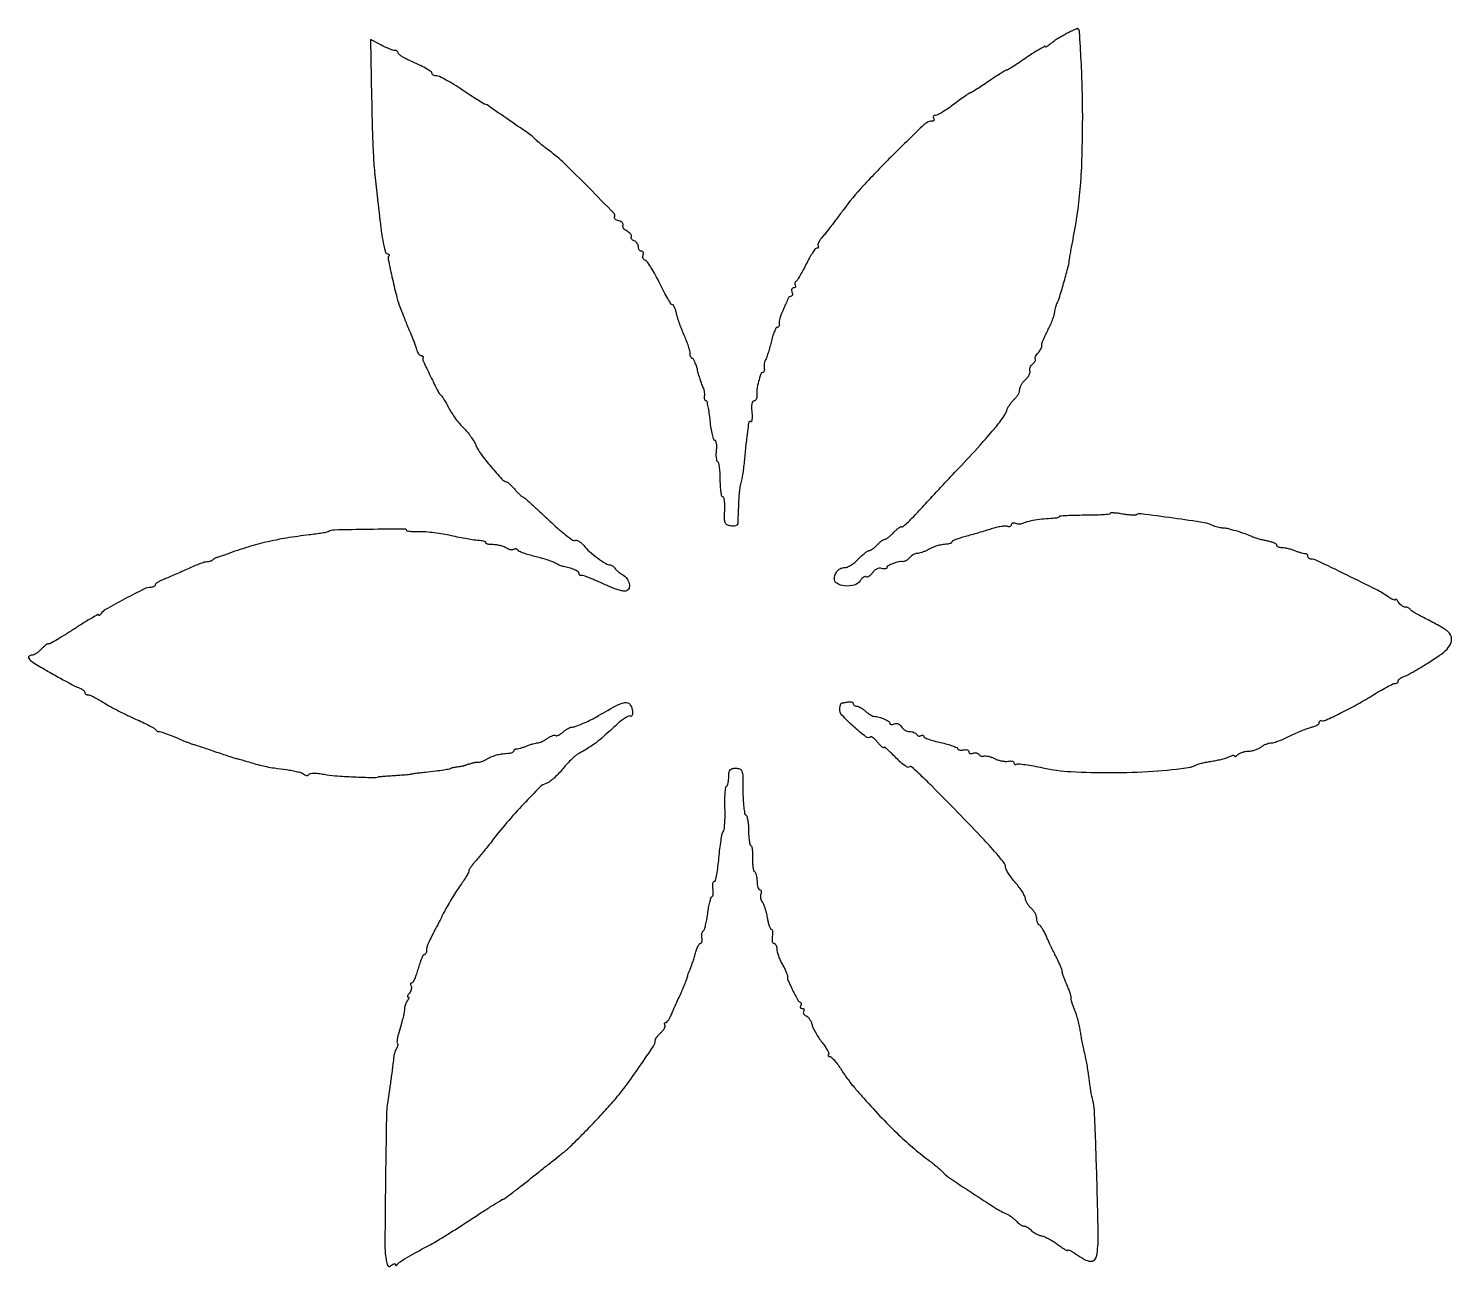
# Model space of a CAD drawing. Extents: x 0 to 504, y 1 to 439.
import ezdxf

# ---------------------------------------------------------------- set-up
doc = ezdxf.new("R2010")
doc.units = 0

msp = doc.modelspace()

# ---------------------------------------------------------------- linework, layer by layer
msp.add_lwpolyline([(367.440578, 436.866956, 0.01073), (365.803567, 435.955217, 0.009583), (364.143482, 434.940174, 0.00966), (362.686957, 433.97069, 0.029245), (361.75, 433.23588, -0.019648), (361.077741, 432.687512, -0.042793), (360.514063, 432.334568, -0.083652), (360.140608, 432.216186, -0.455856), (360, 432.338361, 0.571298), (359.796487, 432.458342, 0.006138), (358.072058, 431.476327, 0.011281), (355.954571, 430.170771, 0.006317), (353.436792, 428.493348, -0.00375), (350.880525, 426.771271, -0.00573), (348.635416, 425.319921, -0.002277), (346.697053, 424.110437, -0.139215), (346.308101, 424, 0.137284), (345.923198, 423.892288, 0.002773), (344.187355, 422.825, 0.006341), (342.169284, 421.532914, 0.004193), (339.882619, 420, -0.003643), (337.601222, 418.46698, -0.00558), (335.599756, 417.175, -0.002167), (333.870267, 416.096176, -0.139237), (333.531596, 416, 0.150062), (333.1997, 415.898096, 0.002644), (331.636664, 414.826264, 0.006393), (329.825642, 413.535645, 0.004188), (327.770286, 412.004303, -0.011014), (325.656266, 410.473682, -0.014599), (323.663623, 409.181077, -0.011911), (321.964121, 408.202501, -0.124469), (321.190983, 408.004303, 0.082416), (320.737269, 407.927471, 0.16034), (320.448037, 407.707514, 0.181869), (320.367192, 407.381165, 0.109587), (320.5, 407, -0.071578), (320.666605, 406.61737, -0.147139), (320.658697, 406.29375, -0.189158), (320.482248, 406.080181, -0.127278), (320.172367, 406, 0.193466), (317.174978, 404.795119, 0.004499), (306.060681, 393.944022, 0.010671), (295.483891, 382.971635, 0.027518), (288.475207, 374.49148, -0.0026), (286.08907, 371.29239, -0.003062), (283.795475, 368.288948, -0.002686), (281.829535, 365.775017, -0.019074), (280.824056, 364.598556, 0.034881), (280.190767, 363.808344, 0.04632), (279.738714, 363.006398, 0.054369), (279.512709, 362.305898, 0.191551), (279.593597, 361.848556, -0.093171), (279.718356, 361.524759, -0.171568), (279.674499, 361.249263, -0.174063), (279.468169, 361.065197, -0.096235), (279.132566, 361, 0.233908), (278.620331, 360.746499, 0.015727), (277.643344, 359.378687, 0.019986), (276.552923, 357.595449, 0.013461), (275.446724, 355.480635, -0.008402), (274.347558, 353.326487, -0.011381), (273.278298, 351.421099, -0.008488), (272.329351, 349.877212, -0.112756), (271.856863, 349.411537, 0.103786), (271.561475, 349.130555, 0.098941), (271.397666, 348.749835, 0.096758), (271.390849, 348.328107, 0.094485), (271.542705, 347.930902, -0.103085), (271.67146, 347.576118, -0.178898), (271.606517, 347.273452, -0.165964), (271.353725, 347.07051, -0.087099), (270.952028, 347, 0.148627), (270.555236, 346.879387, 0.152575), (270.29762, 346.559375, 0.116977), (270.228143, 346.073683, 0.069008), (270.361626, 345.5, -0.049067), (270.519656, 344.925315, -0.089662), (270.515511, 344.440625, -0.139406), (270.356328, 344.122874, -0.21036), (270.077195, 344, 0.285994), (269.148057, 343.421204, 0.012356), (267.468855, 339.777643, 0.01704), (266.028775, 336.098317, 0.12804), (265.872594, 334.25, -0.073492), (265.883905, 333.772314, -0.101582), (265.747166, 333.367188, -0.121755), (265.486151, 333.098171, -0.140457), (265.143578, 333, 0.279828), (264.711731, 332.737782, 0.021671), (264.115292, 331.457812, 0.02464), (263.508789, 329.761918, 0.015982), (262.968783, 327.75, -0.008392), (262.44333, 325.666503, -0.010426), (261.882046, 323.748438, -0.00888), (261.351477, 322.164882, -0.07424), (260.997467, 321.5, 0.079555), (260.733545, 320.991432, 0.038783), (260.557564, 320.279687, 0.037204), (260.486223, 319.49345, 0.044152), (260.539941, 318.75, -0.042206), (260.590991, 318.079734, -0.068046), (260.508835, 317.514063, -0.097012), (260.314592, 317.134987, -0.229888), (260.036516, 317, 0.321325), (259.324934, 316.49005, 0.019384), (258.533867, 313.82374, 0.027338), (257.966718, 310.952118, 0.062587), (257.932982, 308.75, -0.064947), (257.919584, 308.08088, -0.089903), (257.726032, 307.514063, -0.111921), (257.387584, 307.136857, -0.15538), (256.957823, 307, 0.258189), (256.485215, 306.738526, 0.090231), (256.186806, 305.991703, 0.053213), (256.072325, 304.775303, 0.020651), (256.163369, 303.084117, -0.017272), (256.252462, 301.614201, -0.035084), (256.201391, 300.458027, -0.055287), (256.036883, 299.73841, -0.479719), (255.768404, 299.643134, 0.158529), (255.470632, 299.715731, 0.177683), (255.20311, 299.594008, 0.122552), (255.008673, 299.275596, 0.061476), (254.923034, 298.809017, -0.011184), (254.866354, 298.111617, -0.002979), (254.744591, 297.003274, -0.003019), (254.591007, 295.744568, -0.003108), (254.423646, 294.5, 0.006085), (254.224271, 292.947456, 0.00191), (253.962996, 290.61875, 0.001908), (253.691201, 288.017152, 0.002111), (253.448666, 285.5, -0.007432), (253.190849, 283.092837, -0.008744), (252.873027, 280.821875, -0.007833), (252.541782, 278.917316, -0.05265), (252.264976, 278, 0.062555), (252.007487, 277.081512, 0.009378), (251.759376, 275.178125, 0.010412), (251.554339, 272.907163, 0.008817), (251.430055, 270.5, -0.001156), (251.343747, 268.120995, -0.00149), (251.252897, 265.936047, -0.001131), (251.167146, 264.105032, -0.013098), (251.113134, 263.388672, -0.211433), (250.890871, 262.998838, -0.093247), (250.345239, 262.735315, -0.068408), (249.562893, 262.635124, -0.044943), (248.657893, 262.725066, -0.072265), (247.379428, 263.167495, -0.182682), (246.732238, 263.887812, -0.094268), (246.490845, 265.194942, -0.011823), (246.574749, 268.086394, 0.017519), (246.607941, 269.970086, 0.028929), (246.488315, 271.556628, 0.029013), (246.260796, 272.732605, 0.342993), (245.916856, 273, -0.346954), (245.556393, 273.284358, -0.020463), (245.269326, 274.745164, -0.023783), (245.066075, 276.66341, -0.014503), (245, 278.940983, 0.013577), (244.93713, 281.255905, 0.019619), (244.745952, 283.293813, 0.015746), (244.475414, 284.925972, 0.208304), (244.135155, 285.41647, -0.193452), (243.823554, 285.839346, -0.034016), (243.63845, 286.829289, -0.032522), (243.573225, 288.086735, -0.024145), (243.658708, 289.475487, 0.025567), (243.738008, 290.826415, 0.042305), (243.650132, 291.964674, 0.053726), (243.429509, 292.76509, 0.307828), (243.084105, 293, -0.33025), (242.673811, 293.304174, -0.015762), (242.201368, 295.05625, -0.020629), (241.765221, 297.316629, -0.012785), (241.431341, 300, 0.01038), (241.110534, 302.68358, 0.016885), (240.714395, 304.94375, 0.010886), (240.295915, 306.738736, 0.342519), (239.959273, 307, -0.228931), (239.680856, 307.134527, -0.095399), (239.483092, 307.514063, -0.067388), (239.394371, 308.079756, -0.042121), (239.436786, 308.75, 0.048447), (239.476244, 309.529562, 0.031518), (239.377846, 310.426562, 0.03162), (239.16868, 311.298287, 0.051117), (238.87129, 312, -0.037552), (238.485481, 312.845843, -0.008948), (237.976587, 314.307813, -0.00915), (237.451429, 316.012895, -0.008928), (236.984444, 317.75, 0.01726), (236.517412, 319.378562, 0.026301), (235.990574, 320.751563, 0.024209), (235.47245, 321.7782, 0.270042), (235.09172, 322, -0.202582), (234.778174, 322.132474, -0.088243), (234.519764, 322.514063, -0.066687), (234.353279, 323.080112, -0.045578), (234.311841, 323.75, 0.069763), (234.206299, 324.705707, 0.014812), (233.744139, 326.319527, 0.015228), (233.090452, 328.173443, 0.01395), (232.307182, 330.03988, -0.011629), (231.468311, 332.013094, -0.00912), (230.648041, 334.189143, -0.00924), (229.959128, 336.242097, -0.022274), (229.54615, 337.78988, 0.022142), (229.218353, 339.01972, 0.033009), (228.815123, 340.057027, 0.034771), (228.397693, 340.809891, 0.254017), (228.047634, 341, -0.25788), (227.613578, 341.239817, -0.006564), (226.405402, 343.218636, -0.012392), (225.040216, 345.657924, -0.007939), (223.57127, 348.552805, 0.011147), (222.059925, 351.484474, 0.015352), (220.564536, 354.042647, 0.011953), (219.222697, 356.074773, 0.150341), (218.507323, 356.635563, -0.101714), (218.021888, 356.946122, -0.098535), (217.69172, 357.426158, -0.097292), (217.567855, 358.001423, -0.096425), (217.670131, 358.582759, 0.069392), (217.795809, 359.12477, 0.117411), (217.729045, 359.583685, 0.152599), (217.48395, 359.886102, 0.147775), (217.106989, 360, -0.137185), (216.684851, 360.118044, -0.100221), (216.325178, 360.449844, -0.086212), (216.083046, 360.946131, -0.070595), (216, 361.531385, 0.088171), (215.88834, 362.159668, 0.066495), (215.561062, 362.781362, 0.065707), (215.076963, 363.302482, 0.081323), (214.505744, 363.63617, -0.060188), (213.972812, 363.918132, -0.091042), (213.60384, 364.289364, -0.120288), (213.453304, 364.687685, -0.170495), (213.533752, 365.054612, 0.22471), (213.57915, 365.460096, 0.084462), (213.298646, 365.974649, 0.062313), (212.749142, 366.516842, 0.040732), (212, 367, -0.049423), (211.259406, 367.496044, -0.07231), (210.732597, 368.075903, -0.095938), (210.490762, 368.644972, -0.193389), (210.572607, 369.117481, 0.198685), (210.642659, 369.547968, 0.130859), (210.402821, 369.996332, 0.089139), (209.865945, 370.397362, 0.05204), (209.111863, 370.680998, -0.040542), (208.347217, 370.948747, -0.071773), (207.782582, 371.303657, -0.111651), (207.497522, 371.683377, -0.248735), (207.520659, 372.033427, 0.343189), (207.384519, 373.293626, 0.001878), (198.342501, 382.570892, 0.007282), (189.842873, 390.977871, 0.032794), (184.5, 395.476193, -0.006394), (182.895274, 396.68857, -0.007147), (181.38125, 397.898191, -0.006643), (180.121253, 398.963088, -0.03725), (179.5, 399.589368, 0.063461), (178.019777, 400.933208, 0.001532), (170.399305, 406.229043, 0.000725), (162.416587, 411.723348, 0.151484), (161.524398, 412, -0.142214), (161.268108, 412.074401, -0.000772), (159.076413, 413.46875, -0.003275), (156.583335, 415.083332, -0.002063), (153.691933, 417, 0.009204), (150.711364, 418.915075, 0.01238), (147.93988, 420.53125, 0.009517), (145.588462, 421.767826, 0.116804), (144.608156, 422, -0.045477), (143.992601, 422.056103, -0.065383), (143.472396, 422.224094, -0.085385), (143.121031, 422.471397, -0.199366), (143, 422.762872, 0.23705), (142.657062, 423.445569, 0.028951), (141.215735, 424.393787, 0.020385), (138.815087, 425.653503, 0.004953), (134.75, 427.530508, -0.018469), (133.313491, 428.24151, -0.026442), (132.101562, 428.98356, -0.024885), (131.204155, 429.668664, -0.220733), (131, 430.10858, 0.140571), (130.902504, 430.448513, 0.09989), (130.628462, 430.738145, 0.08505), (130.218619, 430.933218, 0.068745), (129.735191, 431, -0.080304), (129.031055, 431.113824, -0.014409), (127.777592, 431.570445, -0.015224), (126.327059, 432.198495, -0.013238), (124.84714, 432.941941), (121.223899, 434.883882), (121.580967, 414.191941, 0.002184), (121.849511, 401.773957, 0.007811), (122.179839, 393.84013, 0.009922), (122.7132, 386.933925, 0.005444), (123.625977, 378.5, -0.000336), (123.837765, 376.713874, -0.000218), (124.080532, 374.646875, -0.000219), (124.315944, 372.627277, -0.000415), (124.503535, 371, 0.007021), (125.185908, 365.697464, 0.01957), (125.86192, 362.006815, 0.019811), (126.532348, 359.485709, 0.328969), (127.190686, 359, -0.099005), (127.505397, 358.937067, -0.176138), (127.697547, 358.760404, -0.169302), (127.735727, 358.495695, -0.090596), (127.613938, 358.184355, 0.193524), (127.421548, 357.071935, 0.002539), (128.960098, 350.065018, 0.007047), (130.526205, 343.533026, 0.03616), (131.703681, 340, -0.001802), (131.955086, 339.389058, -0.001965), (132.194829, 338.79375, -0.00184), (132.396173, 338.282597, -0.009732), (132.5, 338, 0.009118), (132.975723, 336.700246, 0.002731), (133.74729, 334.737586, 0.00276), (134.62932, 332.564349, 0.003173), (135.495831, 330.5, -0.006672), (136.036232, 329.186897, -0.004928), (136.60038, 327.720313, -0.004981), (137.10607, 326.323707, -0.011127), (137.456156, 325.25, 0.035646), (137.78447, 324.38873, 0.046533), (138.209386, 323.660937, 0.054375), (138.661848, 323.155444, 0.185085), (139.067388, 323, -0.083553), (139.404777, 322.943224, -0.12502), (139.653198, 322.779688, -0.142803), (139.773013, 322.535512, -0.123578), (139.752011, 322.25, 0.191134), (139.814998, 321.172275, 0.003141), (142.444065, 315.621991, 0.004575), (145.08333, 310.265428, 0.112647), (146.130506, 309, -0.085998), (146.484219, 308.615777, -0.007005), (147.211746, 307.451456, -0.009251), (148.039497, 306.025597, -0.006984), (148.897514, 304.430489, 0.024267), (149.930932, 302.658892, 0.015381), (151.295414, 300.695566, 0.015445), (152.757837, 298.84586, 0.0274), (154.088796, 297.430489, -0.028688), (155.371275, 296.059625, -0.019192), (156.682453, 294.357438, -0.019354), (157.829514, 292.603889, -0.035646), (158.600158, 291.084191, 0.061445), (160.297673, 288.124829, 0.014447), (163.858922, 283.651967, 0.010103), (167.66316, 279.327711, 0.149803), (169.383111, 278.316064, -0.114311), (169.801712, 278.107664, -0.014115), (170.575092, 277.432378, -0.016078), (171.458007, 276.56214, -0.012656), (172.35872, 275.566064, 0.011611), (173.243907, 274.583038, 0.016446), (174.079472, 273.753781, 0.012528), (174.800928, 273.116322, 0.17645), (175.120282, 273, -0.182969), (175.494274, 272.858402, -0.001418), (177.950798, 270.674551, -0.004956), (180.753627, 268.118138, -0.003133), (183.974462, 265.083579, 0.009815), (187.244478, 262.084153, 0.0151), (190.199925, 259.632787, 0.009464), (192.713408, 257.748422, 0.252891), (193.51562, 257.644368, -0.168045), (194.126863, 257.664809, -0.057275), (194.951249, 257.302603, -0.049208), (195.83876, 256.659931, -0.039585), (196.656552, 255.810788, 0.041158), (198.697835, 253.704529, 0.021075), (201.568555, 251.398949, 0.016528), (204.437475, 249.430083, 0.143065), (205.909817, 249, -0.102092), (206.347351, 248.909722, -0.050672), (206.844481, 248.632812, -0.047321), (207.320963, 248.228172, -0.050804), (207.70031, 247.75, 0.05325), (208.146723, 247.192894, 0.022533), (208.852591, 246.543438, 0.021988), (209.675647, 245.911526, 0.026792), (210.5, 245.397872, -0.109948), (211.927869, 244.138759, -0.10179), (212.736228, 242.358456, -0.1293), (212.680595, 240.714617, -0.2324), (211.783455, 239.747146, -0.124369), (211.027185, 239.656768, -0.024916), (209.680293, 239.899565, -0.024923), (208.101513, 240.350146, -0.021003), (206.480583, 240.978553, -0.000094), (204.7374, 241.740408, -0.000067), (202.788046, 242.593117, -0.000068), (200.931168, 243.405971, -0.000146), (199.5, 244.033197, 0.012974), (198.29635, 244.524301, 0.016503), (197.160937, 244.911237, 0.01454), (196.203227, 245.172547, 0.117005), (195.75, 245.174512, -0.119183), (195.464289, 245.176979, -0.128531), (195.220313, 245.310752, -0.116798), (195.057031, 245.559404, -0.087348), (195, 245.883369, 0.258585), (194.648271, 246.517996, 0.033889), (193.237727, 247.271946, 0.035251), (191.421917, 247.940221, 0.033546), (189.5, 248.360135, -0.049027), (188.984591, 248.489555, -0.013577), (188.20625, 248.792467, -0.013573), (187.339073, 249.185396, -0.013831), (186.5, 249.622486, 0.038645), (185.391981, 250.131524, 0.010149), (183.544407, 250.770782, 0.010245), (181.404734, 251.414698, 0.010338), (179.246917, 251.968334, -0.013102), (177.193653, 252.507254, -0.017702), (175.37066, 253.107902, -0.01481), (173.912513, 253.695892, -0.152236), (173.427818, 254.116792, 0.100719), (173.140696, 254.42233, 0.098325), (172.754618, 254.594595, 0.09754), (172.329369, 254.607016, 0.097383), (171.930902, 254.457295, -0.102982), (171.482645, 254.294514, -0.059338), (170.906265, 254.280357, -0.055605), (170.297284, 254.407025, -0.06063), (169.75, 254.662863, 0.044776), (168.498928, 255.29664, 0.034747), (167.04457, 255.762422, 0.032665), (165.442711, 256.045927, 0.028889), (163.75, 256.134201, -0.037458), (163.079816, 256.180667, -0.056433), (162.514063, 256.329263, -0.074281), (162.127663, 256.549418, -0.230091), (162, 256.812149, 0.287417), (161.828839, 257.085309, 0.042417), (161.192187, 257.329698, 0.037078), (160.30382, 257.516832, 0.023555), (159.25, 257.608098, -0.026879), (157.765844, 257.746575, -0.006564), (155.339868, 258.137851, -0.006708), (152.567177, 258.660904, -0.006644), (149.800616, 259.259714, 0.014473), (146.902318, 259.839695, 0.011368), (143.732158, 260.305286, 0.011531), (140.762919, 260.603285, 0.027573), (138.549683, 260.651616, -0.012853), (136.804681, 260.638363, -0.021305), (135.335426, 260.727676, -0.016842), (134.200338, 260.88416, -0.365486), (133.999067, 261.123451, 0.417591), (133.4661, 261.651893, 0.000872), (120.665258, 261.501255, 0.001687), (108.259955, 261.291751, 0.130784), (106.379283, 260.750234, -0.085945), (105.764186, 260.512384, -0.006451), (103.995789, 260.182164, -0.008767), (101.862222, 259.850593, -0.006549), (99.5, 259.557266, 0.013521), (91.435911, 258.441545, 0.017183), (84.069847, 256.956908, 0.017451), (76.917706, 254.99176, 0.014739), (69.5, 252.430102, -0.006575), (68.685409, 252.133817, -0.007316), (67.891667, 251.86984, -0.006825), (67.209274, 251.664134, -0.037593), (66.833333, 251.586367, 0.071008), (66.52475, 251.500761, 0.03024), (66.142188, 251.305058, 0.029163), (65.752791, 251.043418, 0.033879), (65.416667, 250.75, -0.077311), (65.02296, 250.462289, -0.038217), (64.451224, 250.220312, -0.036758), (63.806237, 250.055282, -0.044281), (63.183246, 250, 0.077202), (62.323276, 249.866421, 0.011129), (60.637481, 249.288138, 0.012402), (58.66126, 248.504498, 0.010319), (56.599913, 247.576641, -0.004741), (54.409235, 246.56103, -0.003854), (52.043412, 245.513243, -0.003895), (49.848621, 244.581615, -0.010121), (48.25, 243.955321, 0.02227), (47.005161, 243.432408, 0.031602), (45.954687, 242.851148, 0.032515), (45.192131, 242.290956, 0.221573), (45, 241.87868, -0.174566), (44.879259, 241.543386, -0.093191), (44.536174, 241.258112, -0.073447), (44.025092, 241.065051, -0.053689), (43.421019, 241, 0.116517), (41.130022, 240.458773, 0.00585), (34.239996, 236.909534, 0.00565), (27.414303, 233.19237, 0.122907), (25.765313, 231.642067, -0.027551), (25.480765, 231.249113, -0.096318), (25.241942, 231.049206, -0.314886), (25.091453, 231.065101, -0.211682), (25.015313, 231.22757, 0.560634), (24.775638, 231.367296, 0.004892), (22.536019, 230.13238, 0.010209), (19.821194, 228.526678, 0.005783), (16.596665, 226.47757, -0.004778), (13.308308, 224.378612, -0.007094), (10.385193, 222.609036, -0.003534), (7.884831, 221.167097, -0.12973), (7.251653, 221, 0.129218), (6.773378, 220.874298, 0.02863), (6.054913, 220.4125, 0.027933), (5.262043, 219.765596, 0.023759), (4.5, 219, -0.033439), (3.70814, 218.234645, -0.034148), (2.826608, 217.5875, -0.036283), (1.98636, 217.136671, -0.105367), (1.345012, 217, 0.14952), (0.330027, 216.689537, 0.386921), (0.163884, 216.006933, 0.110613), (1.129627, 214.905694, 0.024149), (3.25, 213.509702, 0.003479), (8.402469, 210.511563, 0.005474), (12.872535, 208.016551, 0.005024), (16.489023, 206.09642, 0.038923), (18.25, 205.351396, -0.042506), (18.919619, 205.062432, -0.051457), (19.485938, 204.678991, -0.059796), (19.875153, 204.263992, -0.159815), (20, 203.883369, 0.130669), (20.089568, 203.546494, 0.100649), (20.34147, 203.25949, 0.088428), (20.718292, 203.066452, 0.074393), (21.162453, 203, -0.105222), (21.85131, 202.853411, -0.011363), (23.331027, 202.153041, -0.013551), (25.070675, 201.220889, -0.010528), (26.912453, 200.116736, 0.014514), (29.130656, 198.810835, 0.006862), (32.061783, 197.249916, 0.006795), (35.176153, 195.699063, 0.009537), (38, 194.406186, -0.007306), (40.534463, 193.259451, -0.010114), (42.770342, 192.152424, -0.007012), (44.596958, 191.168757, -0.113615), (45.111803, 190.704039, 0.035932), (45.374515, 190.380558, 0.048388), (45.657922, 190.131909, 0.057745), (45.919994, 189.98597, 0.196004), (46.111803, 189.984889, -0.178864), (46.614941, 189.998717, -0.005499), (48.605824, 189.300051, -0.00869), (51.215412, 188.300231, -0.003488), (54.75, 186.846344, 0.004517), (55.876174, 186.38582, 0.004827), (56.985938, 185.956032, 0.004592), (57.946669, 185.604625, 0.022445), (58.5, 185.435525, -0.016117), (59.163912, 185.24178, -0.000995), (61.115625, 184.598988, -0.001476), (63.437388, 183.82158, -0.001093), (66, 182.94886, 0.001409), (68.56262, 182.077944, 0.001906), (70.884375, 181.306018, 0.001281), (72.836887, 180.670645, 0.020937), (73.5, 180.486997, -0.004727), (74.662885, 180.205177, -0.006638), (75.694819, 179.930119, -0.004381), (76.994098, 179.552946, -0.000949), (79.231502, 178.877496, 0.010022), (81.989291, 178.099252, 0.016043), (84.375004, 177.558438, 0.012492), (87.176143, 177.089547, 0.003739), (91.466802, 176.51377, -0.015187), (93.455898, 176.200339, -0.017611), (95.325394, 175.778594, -0.016845), (96.87033, 175.316246, -0.092324), (97.627775, 174.893956, 0.059302), (98.152414, 174.554518, 0.104679), (98.650547, 174.42881, 0.133527), (99.074269, 174.526632, 0.131971), (99.392348, 174.825816, -0.220951), (99.899347, 175.159659, -0.035723), (101.108364, 175.251693, -0.031102), (102.73729, 175.157726, -0.016613), (104.731376, 174.850167, 0.028405), (108.687338, 174.335161, 0.006998), (115.230638, 173.950849, 0.004392), (121.887623, 173.711843, 0.078911), (124, 173.98885, -0.05067), (124.366985, 174.058148, -0.001429), (125.96875, 174.190628, -0.002902), (127.856323, 174.330297, -0.001989), (130, 174.467845, 0.002511), (132.108933, 174.605375, 0.004177), (133.884375, 174.745031, 0.000703), (135.441579, 174.882824, 0.388189), (135.5, 174.946733, -0.37376), (135.557856, 175.013318, -0.000836), (136.96875, 175.209829, -0.004547), (138.582819, 175.416951, -0.00274), (140.5, 175.634619, 0.003176), (144.304832, 176.06996, 0.007671), (147.110532, 176.452806, 0.00528), (149.220346, 176.796569, 0.131414), (149.75, 177.041667, -0.115945), (149.936288, 177.134864, -0.008017), (150.514062, 177.26224, -0.011068), (151.215695, 177.389059, -0.008082), (152, 177.5, 0.008416), (152.802383, 177.614044, 0.009845), (153.559375, 177.75, 0.008916), (154.193072, 177.888535, 0.057711), (154.5, 178, -0.026436), (154.759641, 178.113091, -0.009044), (155.146875, 178.25, -0.008962), (155.580476, 178.385949, -0.010232), (156, 178.5, 0.004363), (156.437645, 178.613478, 0.003097), (156.926563, 178.748067, 0.003126), (157.391783, 178.882384, 0.006628), (157.75, 178.993421, -0.037659), (158.094546, 179.077209, -0.022758), (158.5119, 179.126584, -0.022732), (158.9333, 179.137878, -0.036691), (159.29051, 179.104918, 0.107834), (159.730081, 179.126684, 0.02057), (160.497846, 179.368773, 0.021076), (161.386633, 179.732794, 0.018011), (162.29051, 180.188404, -0.022661), (164.141613, 181.099992, -0.034882), (165.822565, 181.699422, -0.034054), (167.599922, 182.068463, -0.020338), (169.75, 182.275446, 0.033611), (170.611739, 182.381538, 0.050088), (171.339063, 182.598412, 0.063384), (171.841902, 182.883972, 0.23618), (172, 183.2, -0.097322), (172.057537, 183.492802, -0.119932), (172.220313, 183.717565, -0.123425), (172.464065, 183.838233, -0.10694), (172.75, 183.838518, 0.1071), (173.196972, 183.839107, 0.014693), (174.106623, 184.065657, 0.01632), (175.18228, 184.405607, 0.013143), (176.3151, 184.838518, -0.013611), (177.481794, 185.283124, -0.014026), (178.659405, 185.658815, -0.013873), (179.696089, 185.926868, -0.05638), (180.342593, 186, 0.083987), (180.959838, 186.104418, 0.023538), (181.870704, 186.470587, 0.023037), (182.877525, 186.988829, 0.0224), (183.842161, 187.601999, -0.028382), (184.76225, 188.171522, -0.041325), (185.634956, 188.555933, -0.048175), (186.350349, 188.727995, -0.235503), (186.733516, 188.599817, 0.247826), (187.098252, 188.487177, 0.059043), (187.724594, 188.683867, 0.047191), (188.479013, 189.112358, 0.031188), (189.258973, 189.734367, -0.025654), (190.079714, 190.40388, -0.026455), (190.956587, 190.978469, -0.027374), (191.765765, 191.39199, -0.09287), (192.340124, 191.527985, 0.075527), (193.63017, 191.786879, 0.010509), (196.180058, 192.775417, 0.01294), (198.851917, 193.958148, 0.022325), (201, 195.096349, -0.008113), (207.979065, 199.052305, -0.075999), (211.216195, 200.225679, -0.264669), (212.919979, 199.658349, -0.155744), (213.826691, 197.643585, -0.026262), (213.895111, 196.530017, -0.072775), (213.788634, 195.754473, -0.175319), (213.530223, 195.399194, -0.295261), (213.174969, 195.391863, 0.24709), (212.582401, 195.432875, 0.030781), (211.397595, 194.820683, 0.030516), (209.986254, 193.856218, 0.020668), (208.498278, 192.598278, -0.003409), (203.664838, 188.21733, -0.019687), (201.005638, 186.021957, -0.025278), (198.465901, 184.283573, -0.007944), (194.5, 181.93961, 0.052198), (193.503921, 181.225171, 0.013459), (192.059375, 179.870162, 0.013549), (190.48675, 178.226638, 0.013413), (189, 176.494937, -0.020979), (187.503266, 174.804049, -0.02239), (185.900889, 173.282568, -0.022675), (184.414055, 172.106082, -0.089379), (183.36473, 171.604665, 0.130659), (181.133787, 170.3055, 0.007085), (175.417816, 164.40421, 0.011722), (169.367637, 157.668524, 0.01376), (163.965399, 151, -0.004265), (162.480872, 149.094643, -0.003532), (160.868533, 147.090502, -0.003566), (159.364239, 145.274076, -0.009578), (158.260288, 144.010218, 0.016145), (157.394818, 142.992721, 0.020304), (156.66396, 141.994414, 0.018876), (156.127005, 141.125641, 0.129681), (156, 140.644195, -0.127074), (155.859359, 140.09975, -0.008142), (155.033799, 138.664119, -0.011496), (153.970781, 136.972893, -0.008284), (152.710805, 135.133977, 0.010984), (151.287589, 133.032568, 0.00708), (149.727323, 130.539356, 0.007117), (148.269937, 128.056466, 0.013295), (147.173138, 126, -0.000919), (146.253134, 124.167177, -0.000988), (145.348125, 122.38125, -0.000933), (144.565076, 120.850608, -0.0047), (144.117758, 120, 0.004825), (142.499821, 116.921491, 0.019909), (141.614415, 115.013227, 0.033202), (141.149314, 113.647489, 0.065557), (141, 112.513569, -0.052158), (140.939425, 111.934464, -0.07204), (140.759351, 111.444611, -0.092003), (140.493431, 111.115498, -0.178798), (140.180771, 111, 0.278817), (139.794739, 110.766591, 0.01797), (139.202237, 109.53125, 0.022068), (138.581096, 107.916178, 0.014291), (138, 106, -0.015323), (137.414616, 104.083918, -0.023506), (136.780427, 102.46875, -0.02005), (136.171529, 101.243616, -0.273922), (135.760212, 101, 0.149546), (135.480059, 100.914292, 0.191611), (135.329451, 100.693382, 0.132071), (135.343924, 100.356032, 0.062099), (135.527073, 99.956195, -0.126816), (135.684618, 99.449211, -0.067771), (135.627673, 98.791251, -0.06058), (135.377768, 98.090759, -0.05732), (134.963645, 97.456195, 0.028831), (134.551299, 96.896642, 0.067398), (134.328929, 96.427757, 0.151187), (134.326496, 96.129025, 0.331068), (134.5, 96, -0.267128), (134.692951, 95.888993, -0.181277), (134.7364, 95.632812, -0.084237), (134.585453, 95.230238, -0.035298), (134.258752, 94.75, 0.04606), (133.876922, 94.161942, 0.030408), (133.54584, 93.426563, 0.030579), (133.309445, 92.665334, 0.050704), (133.216606, 92, -0.032794), (133.0757, 90.635303, -0.01646), (132.728915, 88.936497, -0.01134), (132.128583, 86.651895, -0.003749), (131.146227, 83.325273, 0.017838), (130.814252, 82.072139, 0.025124), (130.615241, 80.933679, 0.023241), (130.544719, 80.011771, 0.206688), (130.691529, 79.641804, -0.172767), (130.828613, 79.353054, -0.06568), (130.815007, 78.900939, -0.05493), (130.667135, 78.368721, -0.043231), (130.397476, 77.834112, 0.035091), (130.078577, 77.226648, 0.021389), (129.785034, 76.470939, 0.02139), (129.557176, 75.693061, 0.035148), (129.439897, 75.017581, -0.007095), (129.133884, 72.38752, -0.001573), (128.532045, 67.894825, -0.00171), (127.885562, 63.298391, -0.004464), (127.38004, 60, 0.035796), (126.827549, 53.839754, 0.001432), (126.489327, 31.327225, 0.001238), (126.268841, 8.554582, 0.043028), (126.689692, 3.224819, 0.016173), (127.02905, 1.525812, 0.127336), (127.39924, 0.819572, 0.300791), (127.898325, 0.691961, 0.089913), (128.617195, 1.097263, -0.03649), (129.149555, 1.477141, -0.088352), (129.598299, 1.651494, -0.189532), (129.886611, 1.598946, -0.254901), (130.015313, 1.372445, 0.125165), (130.082671, 1.125788, 0.315777), (130.242164, 1.050031, 0.152873), (130.481374, 1.172051, 0.040419), (130.766069, 1.5, -0.08613), (131.667143, 2.36477, -0.013928), (133.727241, 3.671184, -0.009854), (136.982249, 5.524488, -0.002318), (142.5, 8.490668, 0.014113), (144.689317, 9.735014, 0.00303), (148.409375, 12.021547, 0.003163), (152.686716, 14.724167, 0.003012), (157, 17.524614, -0.002192), (161.0672, 20.174773, -0.003442), (164.588339, 22.413009, -0.000944), (167.668646, 24.333303, -0.125123), (168.087963, 24.466059, 0.146782), (168.495076, 24.614272, 0.001187), (171.267998, 26.691799, 0.004146), (174.437781, 29.119878, 0.00264), (178.087963, 31.995386, -0.000108), (181.83206, 34.975714, -0.000137), (185.296906, 37.730982, -0.000108), (188.204783, 40.041019, -0.001105), (189.412143, 40.995386, 0.027233), (192.315995, 43.548117, 0.004898), (197.409351, 48.641367, 0.005662), (202.724539, 54.185841, 0.009787), (207, 58.930875, 0.018291), (211.321558, 64.305274, 0.00894), (216.451144, 71.448448, 0.003905), (221.38097, 78.699599, 0.143149), (221.977502, 80.595012, -0.115489), (222.115637, 81.134863, -0.031431), (222.573964, 81.893776, -0.030038), (223.218311, 82.713464, -0.02725), (223.976419, 83.478659, 0.035466), (224.693852, 84.226977, 0.049082), (225.21498, 84.996374, 0.059465), (225.485163, 85.675847, 0.206161), (225.417402, 86.133647, -0.071104), (225.272683, 86.465159, -0.146453), (225.278629, 86.745509, -0.189379), (225.430147, 86.930457, -0.128222), (225.696872, 87, 0.206414), (226.082796, 87.166411, 0.033937), (226.610796, 87.807813, 0.032511), (227.163068, 88.696819, 0.02355), (227.663769, 89.75, -0.003822), (228.26026, 91.143925, -0.001299), (229.147933, 93.160938, -0.001291), (230.140099, 95.384072, -0.001486), (231.098552, 97.5, 0.005663), (231.979091, 99.48794, 0.007416), (232.735964, 101.325, 0.005636), (233.327585, 102.874609, 0.067072), (233.467102, 103.5, -0.041427), (233.544445, 103.955051, -0.022271), (233.710452, 104.5, -0.02203), (233.930495, 105.044133, -0.032079), (234.1751, 105.5, 0.050781), (234.480753, 106.12454, 0.007459), (234.949394, 107.454688, 0.008357), (235.455183, 109.049503, 0.00709), (235.937214, 110.75, -0.018603), (236.439586, 112.378411, -0.027964), (237.007811, 113.751563, -0.026792), (237.566143, 114.76913, -0.259444), (237.981126, 115, 0.231356), (238.295974, 115.153923, 0.101101), (238.507651, 115.581323, 0.069769), (238.584143, 116.220952, 0.042517), (238.50405, 116.978972, -0.044153), (238.422483, 117.775827, -0.051329), (238.490022, 118.534303, -0.058813), (238.685598, 119.147236, -0.1488), (238.99148, 119.494735, 0.177835), (239.366033, 119.972162, 0.015244), (239.806656, 121.48872, 0.018645), (240.220521, 123.384047, 0.013351), (240.546888, 125.528978, -0.01252), (240.869249, 127.671545, -0.01768), (241.271083, 129.559326, -0.013935), (241.695214, 131.074387, -0.181039), (242.047704, 131.529483, 0.178048), (242.330899, 131.890768, 0.047858), (242.490259, 132.614359, 0.042215), (242.52387, 133.528541, 0.032951), (242.411272, 134.516267, -0.03411), (242.305001, 135.468066, -0.057089), (242.362108, 136.270403, -0.081874), (242.559903, 136.814811, -0.271093), (242.876362, 137, 0.345988), (243.266824, 137.306933, 0.010826), (243.73292, 139.423437, 0.016839), (244.166707, 142.087167, 0.01033), (244.506742, 145.25, -0.008271), (244.841102, 148.485346, -0.011371), (245.255662, 151.379715, -0.00821), (245.693148, 153.764627, -0.120555), (246.05235, 154.532008, 0.140628), (246.368181, 155.282526, 0.011764), (246.570921, 157.401874, 0.014938), (246.679427, 159.985614, 0.010975), (246.651177, 162.852562, -0.010319), (246.619593, 165.68097, -0.015555), (246.719578, 168.143583, -0.010314), (246.905288, 170.149545, -0.230001), (247.209649, 170.62957, 0.166094), (247.515767, 171.001956, 0.0331), (247.767834, 171.838462, 0.031719), (247.942053, 172.897217, 0.024923), (248, 174.059017, -0.031475), (248.099082, 175.631451, -0.145685), (248.462514, 176.455902, -0.170873), (249.181055, 176.874778, -0.047364), (250.5, 177, -0.093029), (251.948431, 176.728157, -0.227495), (252.671294, 175.955902, -0.071841), (252.953157, 174.226526, -0.004532), (253, 169.059017, 0.011753), (253.072585, 165.971513, 0.017326), (253.29375, 163.26915, 0.012687), (253.604968, 161.087271, 0.215801), (254, 160.5, -0.186738), (254.389812, 159.985092, -0.024736), (254.70625, 158.629436, -0.025914), (254.926989, 156.914843, -0.019058), (255, 155, 0.015359), (255.058573, 153.093664, 0.021763), (255.236344, 151.406043, 0.01874), (255.489118, 150.062352, 0.201097), (255.804575, 149.620779, -0.198006), (256.108679, 149.200406, -0.024718), (256.321185, 148.070395, -0.02606), (256.44204, 146.641025, -0.018818), (256.433418, 145.04115, 0.020363), (256.429731, 143.438368, 0.027747), (256.565209, 141.999817, 0.027198), (256.799811, 140.864439, 0.192081), (257.128842, 140.420371, -0.158136), (257.465586, 140.023442, -0.036151), (257.744097, 139.176209, -0.033925), (257.936024, 138.106367, -0.027428), (258, 136.940983, 0.03124), (258.070464, 135.814317, 0.048348), (258.284531, 134.863914, 0.061889), (258.596315, 134.204694, 0.256779), (258.968615, 134, -0.186304), (259.28876, 133.876422, -0.146758), (259.482181, 133.555634, -0.099359), (259.50817, 133.066534, -0.055413), (259.35674, 132.487265, 0.078868), (259.213781, 131.813236, 0.056059), (259.260497, 131.040875, 0.055686), (259.478787, 130.292104, 0.074587), (259.844264, 129.687651, -0.077504), (260.300001, 128.923952, -0.019081), (260.795852, 127.544929, -0.019074), (261.248327, 125.902817, -0.018043), (261.583948, 124.200386, 0.017567), (261.899702, 122.590656, 0.027367), (262.295068, 121.233863, 0.025831), (262.710832, 120.222167, 0.290054), (263.061587, 120, -0.296003), (263.338127, 119.820565, -0.069995), (263.497637, 119.265625, -0.050225), (263.529759, 118.458239, -0.029705), (263.414222, 117.5, 0.037893), (263.3146, 116.542168, 0.062736), (263.393548, 115.734375, 0.090725), (263.625842, 115.190545, 0.251659), (263.980443, 115, -0.185677), (264.369682, 114.850293, -0.089937), (264.700505, 114.421435, -0.069779), (264.924758, 113.78411, -0.049792), (265, 113.030416, 0.06611), (265.132126, 112.035492, 0.020649), (265.585631, 110.596731, 0.020237), (266.230541, 109.014826, 0.021048), (266.993637, 107.511328, -0.011609), (267.744582, 106.098484, -0.015832), (268.350587, 104.789785, -0.012638), (268.786467, 103.688018, -0.147279), (268.813464, 103.230912, 0.165197), (268.926282, 102.033931, 0.008557), (270.594737, 98.476313, 0.008491), (272.38457, 94.975531, 0.167474), (273.256231, 94.16459, -0.134521), (273.500132, 93.965374, -0.117246), (273.624277, 93.659046, -0.100528), (273.60623, 93.289274, -0.076253), (273.447214, 92.91459, 0.099764), (273.318063, 92.565881, 0.176677), (273.37643, 92.268661, 0.16868), (273.616203, 92.069584, 0.08992), (274, 92, -0.102225), (274.377894, 91.921924, -0.178345), (274.606782, 91.704175, -0.166666), (274.648516, 91.37748, -0.087809), (274.495635, 90.992937, 0.13978), (274.374541, 90.565083, 0.124133), (274.488799, 90.115644, 0.103537), (274.83017, 89.712233, 0.074075), (275.346371, 89.42058, -0.108105), (275.958404, 89.018035, -0.046011), (276.579801, 88.252253, -0.042664), (277.116231, 87.280629, -0.043345), (277.476624, 86.237115, 0.04918), (277.927479, 84.979337, 0.018285), (278.794457, 83.310094, 0.017912), (279.879246, 81.546383, 0.020656), (281.040101, 79.949368, -0.018045), (282.107666, 78.496702, -0.028385), (282.904747, 77.169761, -0.027501), (283.399946, 76.087677, -0.298303), (283.306563, 75.639896, 0.096874), (283.142406, 75.395914, 0.242301), (283.158309, 75.187969, 0.19223), (283.349643, 75.045751, 0.064934), (283.700447, 75, -0.191068), (284.24925, 74.782337, -0.019592), (285.246398, 73.767177, -0.022224), (286.372399, 72.410715, -0.015947), (287.511568, 70.803154, 0.003411), (289.591625, 67.706091, 0.014755), (290.892767, 65.913099, 0.013624), (292.342851, 64.136357, 0.002613), (295.076951, 61, 0.008399), (301.519657, 53.929966, 0.012331), (307.436851, 47.954082, 0.013825), (313.033131, 42.864405, 0.017393), (318.5, 38.48324, -0.005931), (320.10473, 37.256525, -0.006656), (321.61875, 36.037567, -0.00616), (322.879798, 34.967873, -0.035174), (323.5, 34.346775, 0.065032), (325.814812, 32.289516, 0.003382), (334.1099, 26.736553, 0.004918), (342.29564, 21.451435, 0.03311), (346.541097, 19.147115, -0.032711), (347.419737, 18.671119, -0.021053), (348.373706, 18.012886, -0.021158), (349.25641, 17.286748, -0.03686), (349.913542, 16.604176, 0.041574), (350.5157, 15.990375, 0.039199), (351.222495, 15.471227, 0.041713), (351.924087, 15.11327, 0.097407), (352.5, 15, -0.088274), (353.064763, 14.899509, -0.043308), (353.728189, 14.588196, -0.041166), (354.380649, 14.13451, -0.047082), (354.918573, 13.598113, 0.065082), (355.548122, 13.013869, 0.029549), (356.502743, 12.416662, 0.028642), (357.598594, 11.897166, 0.034891), (358.677692, 11.544758, -0.044292), (359.908016, 11.117242, -0.018012), (361.498851, 10.331092, -0.017655), (363.158686, 9.357888, -0.021501), (364.636674, 8.327956, 0.012153), (365.927564, 7.392082, 0.023408), (367.012023, 6.717932, 0.026451), (367.811838, 6.325158, 0.538019), (368, 6.449405, -0.506404), (368.184032, 6.584512, -0.036153), (368.875213, 6.311239, -0.028091), (369.835835, 5.780258, -0.014416), (370.979448, 5.014635, 0.029516), (373.903595, 3.182318, 0.101784), (376.031215, 2.529117, 0.204748), (377.419848, 2.972261, 0.170752), (378.195062, 4.327032, 0.049839), (378.773819, 11.378135, 0.00295), (378.267484, 32.829896, 0.002808), (377.511133, 54.359799, 0.053565), (376.522774, 61, -0.021634), (376.335397, 61.872587, -0.003808), (376.067128, 63.528125, -0.004121), (375.783149, 65.475746, -0.003695), (375.520241, 67.5, 0.00773), (375.220534, 69.670307, 0.00573), (374.824817, 72.059375, 0.005793), (374.399157, 74.306656, 0.012982), (374.012051, 76, -0.009772), (373.625161, 77.643755, -0.005017), (373.201404, 79.717329, -0.004984), (372.807719, 81.861525, -0.00749), (372.511078, 83.739844, 0.018056), (372.173739, 85.617494, 0.011741), (371.655416, 87.760094, 0.01181), (371.050222, 89.82998, 0.021931), (370.447261, 91.471978, -0.011546), (369.902449, 92.865511, -0.015107), (369.473041, 94.163969, -0.012646), (369.178362, 95.254643, -0.12141), (369.179817, 95.732134, 0.128465), (369.174535, 96.219302, 0.011285), (368.82003, 97.411876, 0.014201), (368.31745, 98.83305, 0.010576), (367.685773, 100.372124, -0.008604), (367.040268, 101.927394, -0.010642), (366.495196, 103.39813, -0.00913), (366.088496, 104.644661, -0.074416), (366, 105.235969, 0.086532), (365.898558, 105.817732, 0.011104), (365.441699, 107.004493, 0.012709), (364.827155, 108.398938, 0.010281), (364.0994, 109.863845, -0.005323), (363.253811, 111.524415, -0.003157), (362.279417, 113.520964, -0.003159), (361.332533, 115.524983, -0.005435), (360.57264, 117.207522, 0.014705), (359.878694, 118.671095, 0.017663), (359.138275, 120.002648, 0.016534), (358.445355, 121.069862, 0.102428), (357.97324, 121.516539, -0.106853), (357.60012, 121.875795, -0.051132), (357.285889, 122.465981, -0.047408), (357.072135, 123.176238, -0.049437), (357, 123.904029, 0.086738), (356.857696, 124.718164, 0.040394), (356.4125, 125.697069, 0.038419), (355.765302, 126.675539, 0.043542), (355, 127.5, -0.038763), (354.233272, 128.310349, -0.036265), (353.581865, 129.24683, -0.038361), (353.128409, 130.165352, -0.092731), (352.980816, 130.904988, 0.116698), (352.767416, 131.760798, 0.020794), (351.944778, 133.203255, 0.021481), (350.814845, 134.844869, 0.01792), (349.480816, 136.489071, -0.016859), (348.146016, 138.127109, -0.020517), (347.014021, 139.750188, -0.019531), (346.184244, 141.169902, -0.118243), (345.97117, 141.989071, 0.1655), (345.384174, 143.611716, 0.010694), (342.117108, 147.51802, 0.010888), (337.111418, 153.003666, 0.003125), (329.124723, 161.278052, 0.001415), (319.832192, 170.732, 0.010875), (315.367417, 175.05642, 0.01474), (312.633209, 177.445831, 0.386174), (311.735751, 177.402418, -0.340451), (311.238461, 177.337852, -0.026519), (310.043254, 178.121248, -0.027526), (308.588818, 179.317392, -0.016769), (307.001901, 180.877341, 0.009232), (305.463494, 182.435885, 0.017783), (304.165786, 183.615763, 0.017381), (303.178608, 184.393936, 0.599979), (302.966731, 184.292107, -0.530371), (302.792512, 184.184446, -0.064604), (302.332393, 184.467056, -0.033907), (301.655323, 185.094808, -0.015393), (300.854, 186, 0.018261), (300.021399, 186.929726, 0.029513), (299.24086, 187.64951, 0.029649), (298.588915, 188.121503, 0.321484), (298.282554, 188.104715, -0.346503), (296.560999, 188.087966, -0.019331), (292.166664, 191.759613, -0.021558), (288.067124, 195.797381, -0.209242), (287.278417, 198.045983, -0.025414), (287.373937, 198.800039, -0.037084), (287.540172, 199.448483, -0.041247), (287.7456, 199.924333, -0.239248), (287.962804, 200.076511, 0.007785), (288.272552, 200.12556, 0.00135), (288.856261, 200.228955, 0.001468), (289.540615, 200.35416, 0.001314), (290.25, 200.488027, -0.048877), (290.920025, 200.549485, -0.078166), (291.485937, 200.456867, -0.110575), (291.862172, 200.232111, -0.205848), (292, 199.911516, 0.127644), (292.090213, 199.563897, 0.100749), (292.344057, 199.267758, 0.089444), (292.723781, 199.068661, 0.076273), (293.171259, 199, -0.098638), (293.750439, 198.884619, -0.029684), (294.562128, 198.489889, -0.02848), (295.440716, 197.928068, -0.02743), (296.261384, 197.263451, 0.023931), (297.081193, 196.589982, 0.024324), (297.957295, 196.001834, 0.025002), (298.766229, 195.567666, 0.085131), (299.340124, 195.407141, -0.04306), (301.184366, 195.054453, -0.034961), (303.079418, 194.373603, -0.031293), (304.627084, 193.573027, -0.263575), (305, 192.914753, 0.230717), (305.132738, 192.642401, 0.131696), (305.476988, 192.496077, 0.082255), (306.001478, 192.508726, 0.044568), (306.62379, 192.685876, -0.091212), (307.348018, 192.821024, -0.097043), (308.056128, 192.684171, -0.092988), (308.683369, 192.282276, -0.076477), (309.17348, 191.654492, 0.076624), (309.667878, 191.021599, 0.055977), (310.382964, 190.486007, 0.056006), (311.198555, 190.122646, 0.076958), (311.990673, 190, -0.048788), (312.760719, 189.924682, -0.047142), (313.510908, 189.701458, -0.050928), (314.133204, 189.373364, -0.107982), (314.510081, 188.983688, 0.090427), (314.820631, 188.639411, 0.095498), (315.22714, 188.434921, 0.099685), (315.665803, 188.401101, 0.108373), (316.069098, 188.542705, -0.068822), (316.425409, 188.70018, -0.14305), (316.726548, 188.698539, -0.190323), (316.924861, 188.542785, -0.132996), (317, 188.265293, 0.298886), (317.258827, 187.870988, 0.014998), (318.7625, 187.272036, 0.019996), (320.700286, 186.653272, 0.012696), (323, 186.081457, -0.012174), (325.299765, 185.512175, -0.019228), (327.2375, 184.901152, -0.013972), (328.748527, 184.311859, -0.301411), (329, 183.932598, 0.2531), (329.152856, 183.649974, 0.091807), (329.5875, 183.468195, 0.06307), (330.233707, 183.411804, 0.037849), (331, 183.5, -0.04925), (331.765725, 183.570517, -0.078699), (332.4125, 183.463711, -0.111189), (332.842372, 183.204745, -0.204566), (333, 182.835594, 0.164092), (333.119014, 182.482715, 0.151227), (333.431218, 182.259808, 0.109365), (333.90621, 182.211188, 0.062719), (334.467975, 182.349337, -0.070405), (335.075781, 182.48898, -0.073945), (335.687934, 182.450752, -0.08156), (336.21049, 182.246416, -0.121013), (336.559616, 181.90354, 0.095308), (336.885289, 181.549448, 0.079071), (337.340348, 181.312931, 0.078059), (337.8521, 181.227345, 0.088824), (338.341641, 181.310008, -0.114036), (338.961722, 181.383124, -0.031619), (339.93315, 181.213434, -0.030185), (341.039915, 180.875305, -0.027574), (342.132912, 180.397663, 0.038519), (343.29631, 179.91927, 0.030452), (344.614301, 179.579581, 0.031328), (345.883368, 179.415316, 0.064173), (346.882912, 179.477451, -0.044117), (347.693751, 179.560507, -0.071972), (348.378105, 179.471179, -0.103839), (348.83464, 179.233254, -0.22452), (349, 178.883565, 0.098467), (349.067641, 178.543426, 0.175748), (349.25773, 178.335472, 0.169742), (349.542496, 178.29359, 0.091082), (349.87738, 178.424217, -0.16678), (350.534976, 178.57338, -0.006959), (352.956487, 178.278006, -0.011383), (355.855661, 177.815902, -0.007776), (359.12738, 177.16502, 0.038777), (369.229596, 175.798903, 0.015312), (383.258484, 175.430177, 0.015276), (398.18194, 175.951144, 0.021479), (411.424808, 177.392261, 0.034451), (411.910319, 177.500943, 0.019226), (412.484119, 177.695909, 0.019105), (413.051885, 177.938768, 0.029277), (413.521127, 178.195686, -0.071002), (414.165991, 178.481892, -0.010509), (415.548054, 178.842047, -0.011665), (417.210625, 179.197416, -0.009798), (418.987382, 179.498118, 0.013448), (420.820025, 179.822055, 0.01306), (422.650728, 180.246775, 0.013076), (424.239431, 180.704018, 0.046286), (425.216255, 181.115736, -0.030645), (425.90075, 181.429765, -0.061689), (426.476025, 181.573984, -0.111058), (426.854667, 181.536453, -0.323303), (427, 181.335184, 0.305318), (427.110978, 181.170384, 0.191032), (427.3525, 181.16846, 0.075079), (427.738452, 181.389149, 0.029031), (428.2, 181.8, -0.080281), (428.84132, 182.262879, -0.036913), (429.796563, 182.656842, -0.035334), (430.885653, 182.931152, -0.04093), (431.95, 183.031803, 0.046837), (433.068136, 183.15086, 0.030674), (434.321144, 183.485547, 0.030812), (435.512531, 183.966865, 0.050545), (436.44113, 184.531803, -0.036998), (437.311057, 185.093826, -0.029729), (438.319273, 185.568717, -0.030629), (439.30871, 185.896077, -0.06466), (440.108968, 186, 0.074558), (441.066214, 186.143538, 0.014025), (442.747904, 186.711541, 0.014717), (444.691213, 187.494957, 0.013009), (446.667838, 188.422267, -0.009994), (448.71956, 189.399946, -0.008908), (450.888365, 190.334548, -0.008976), (452.868174, 191.104984, -0.02717), (454.25, 191.530675, 0.028677), (455.303144, 191.858589, 0.040443), (456.192187, 192.277167, 0.046262), (456.820391, 192.719354, 0.219687), (457, 193.108408, -0.086034), (457.056959, 193.436987, -0.113394), (457.220312, 193.692339, -0.125535), (457.464282, 193.834009, -0.12086), (457.75, 193.844236, 0.159876), (459.334203, 194.022883, 0.007026), (464.412505, 196.434858, 0.012172), (470.044224, 199.379733, 0.011809), (475.583933, 202.623788, -0.006835), (478.38253, 204.300251, -0.009583), (480.929493, 205.714488, -0.006348), (483.087448, 206.824302, -0.116097), (483.833933, 207, 0.074151), (484.279481, 207.066441, 0.088294), (484.657468, 207.25949, 0.100631), (484.91015, 207.546495, 0.131067), (485, 207.883369, -0.159035), (485.124614, 208.265241, -0.059056), (485.514063, 208.684267, -0.050948), (486.080378, 209.073523, -0.04221), (486.75, 209.369356, 0.040829), (488.604037, 210.18235, 0.009572), (491.55848, 211.850515, 0.008747), (495.215939, 214.096153, 0.005189), (499.5, 216.893833, 0.053335), (502.251732, 219.190309, 0.113873), (503.672131, 221.549195, 0.163235), (503.653831, 223.730719, 0.14659), (502.330182, 225.572657, 0.028438), (501.28231, 226.28911, 0.006437), (499.421991, 227.379055, 0.006648), (497.239871, 228.581976, 0.00641), (495, 229.741531, -0.007877), (492.868625, 230.852861, -0.011276), (491.017708, 231.910012, -0.007335), (489.514796, 232.844236, -0.14647), (489.166667, 233.25, 0.12577), (488.939722, 233.537367, 0.059242), (488.529701, 233.779687, 0.053254), (488.01396, 233.944335, 0.050696), (487.466357, 234, -0.105064), (486.868611, 234.127005, -0.053564), (486.201516, 234.514062, -0.049822), (485.571403, 235.080614, -0.052922), (485.080099, 235.75, 0.02001), (484.685251, 236.369519, 0.059401), (484.351299, 236.745622, 0.218693), (484.14506, 236.808386, 0.364591), (484.030409, 236.681906, -0.442328), (483.821387, 236.505587, -0.060947), (483.20112, 236.666561, -0.03872), (482.307764, 237.101483, -0.019436), (481.25, 237.778481, 0.035226), (477.139201, 240.23021, 0.003566), (466.936147, 245.288128, 0.001534), (456.017166, 250.562917, 0.112207), (454.094016, 251, -0.090232), (453.676343, 251.075994, -0.095432), (453.321367, 251.29375, -0.099716), (453.083856, 251.618486, -0.108602), (453, 252, 0.075785), (452.943601, 252.369958, 0.1072), (452.779688, 252.658815, 0.127727), (452.535501, 252.821248, 0.137095), (452.25, 252.838518, -0.1071), (451.803028, 252.839107, -0.014693), (450.893377, 253.065657, -0.01632), (449.81772, 253.405607, -0.013143), (448.6849, 253.838518, 0.020842), (447.465265, 254.283215, 0.017037), (446.128359, 254.658815, 0.017369), (444.873277, 254.919881, 0.042613), (443.9349, 255, -0.043981), (443.194208, 255.065278, -0.063775), (442.568377, 255.261058, -0.083551), (442.144975, 255.549035, -0.204481), (442, 255.888709, 0.26058), (441.784366, 256.274373, 0.035669), (440.935712, 256.716022, 0.033522), (439.765016, 257.132139, 0.022267), (438.376892, 257.457117, -0.011804), (436.870446, 257.776713, -0.010905), (435.340173, 258.17475, -0.010967), (433.993173, 258.588791, -0.035322), (433.126892, 258.945653, 0.030612), (430.786142, 259.935782, 0.013726), (427.604896, 260.960145, 0.012437), (424.495678, 261.784581, 0.058647), (422.665433, 262, -0.042131), (421.891985, 262.065287, -0.022936), (420.959978, 262.268118, -0.0227), (420.024806, 262.563092, -0.033266), (419.236431, 262.912744, 0.083107), (416.334215, 263.868454, 0.003368), (405.364385, 265.476503, 0.001915), (393.928473, 267.02964, 0.172875), (392.287797, 266.677868, -0.137518), (391.751571, 266.523527, -0.015492), (390.473293, 266.554276, -0.017854), (388.924451, 266.695199, -0.013607), (387.241343, 266.955867, 0.013219), (385.61477, 267.209073, 0.022588), (384.245366, 267.322754, 0.019252), (383.196971, 267.321871, 0.401888), (382.998201, 267.115726, -0.388321), (382.770332, 266.868023, -0.004492), (380.354016, 266.680869, -0.010663), (377.449184, 266.544272, -0.006416), (373.999246, 266.5, 0.005209), (370.549308, 266.464057, 0.008669), (367.644698, 266.353125, 0.002991), (365.19026, 266.202009, 0.393983), (365.001045, 266, -0.300196), (364.8684, 265.79989, -0.035677), (364.33937, 265.61819, -0.033162), (363.612385, 265.475952, -0.020888), (362.75, 265.402348, 0.015218), (359.56833, 265.16709, 0.014615), (356.363411, 264.736778, 0.012754), (353.597968, 264.210084, 0.085172), (352.303545, 263.687601, -0.084128), (351.757764, 263.465985, -0.046773), (351.04325, 263.376656, -0.044943), (350.281723, 263.421585, -0.054467), (349.590242, 263.603744, 0.058912), (348.981478, 263.758358, 0.104307), (348.467134, 263.718763, 0.149355), (348.129489, 263.496964, 0.175022), (348, 263.138374, -0.142466), (347.893027, 262.770561, -0.152616), (347.607648, 262.529288, -0.120153), (347.175025, 262.459563, -0.071884), (346.664334, 262.575313, 0.110852), (345.88284, 262.689914, 0.020337), (344.424309, 262.52016, 0.020966), (342.702313, 262.173856, 0.017714), (340.914334, 261.667818, -0.004378), (338.881572, 261.033489, -0.002458), (336.401398, 260.296598, -0.002452), (333.888937, 259.576885, -0.004), (331.75, 258.993929, 0.012091), (329.929427, 258.465954, 0.018954), (328.395312, 257.915769, 0.013686), (327.198507, 257.396144, 0.291296), (327, 257.084325, -0.225573), (326.875922, 256.82329, -0.065233), (326.485937, 256.582535, -0.051652), (325.920148, 256.395301, -0.035339), (325.25, 256.29695, 0.023427), (323.371933, 256.066843, 0.031172), (321.698259, 255.673046, 0.030703), (320.066933, 255.068686, 0.021719), (318.315741, 254.201907, -0.024397), (317.373561, 253.741825, -0.021385), (316.34914, 253.35306, -0.021944), (315.393019, 253.082194, -0.058111), (314.688186, 253, 0.084123), (314.04435, 252.890904, 0.043843), (313.299953, 252.555497, 0.041969), (312.5762, 252.065801, 0.049874), (311.989043, 251.486798, -0.043348), (311.42595, 250.91687, -0.04361), (310.774101, 250.453845, -0.047319), (310.134198, 250.155798, -0.112945), (309.616598, 250.095284, 0.081603), (308.088237, 250.012226, 0.035895), (306.140738, 249.433411, 0.030737), (304.410608, 248.656402, 0.278706), (304, 247.976988, -0.260204), (303.853423, 247.714399, -0.099314), (303.44686, 247.563877, -0.065449), (302.838611, 247.548124, -0.037758), (302.116971, 247.679662, 0.0928), (301.233573, 247.74223, 0.082513), (300.347286, 247.48832, 0.073965), (299.511373, 246.927019, 0.055255), (298.777276, 246.092404, -0.035888), (298.169549, 245.345107, -0.059608), (297.547785, 244.824351, -0.085694), (297.008063, 244.591581, -0.261103), (296.637304, 244.696029, 0.255214), (296.269311, 244.804097, 0.088354), (295.739774, 244.586198, 0.06133), (295.132261, 244.085684, 0.037054), (294.54142, 243.362598, -0.172582), (292.337543, 241.795918, -0.093533), (288.984691, 241.494469, -0.11489), (286.209401, 242.431555, -0.300309), (285.367187, 244.253971, -0.064536), (285.814208, 245.811648, -0.092404), (286.614874, 247.000645, -0.10238), (287.719747, 247.740124, -0.096742), (289.050319, 248, 0.106438), (289.987719, 248.201837, 0.033641), (291.257165, 248.88125, 0.03187), (292.609942, 249.851895, 0.0305), (293.849565, 251, -0.015906), (295.019595, 252.14884, -0.020747), (296.164214, 253.11875, -0.018861), (297.161856, 253.836651, -0.147568), (297.703276, 254, 0.126145), (298.200191, 254.127394, 0.029727), (298.931847, 254.5875, 0.028761), (299.734634, 255.234441, 0.024859), (300.5, 256, -0.02256), (301.258441, 256.765638, -0.026993), (302.040544, 257.4125, -0.027362), (302.744862, 257.87632, -0.132681), (303.202736, 258, 0.144626), (303.681542, 258.141454, 0.021587), (304.509417, 258.729597, 0.022774), (305.450599, 259.532691, 0.017864), (306.397346, 260.483736, -0.019907), (307.316224, 261.399276, -0.032553), (308.171694, 262.089207, -0.035189), (308.874336, 262.513508, -0.325381), (309.205295, 262.461372, 0.391305), (309.578821, 262.446639, 0.007965), (311.113677, 263.799571, 0.014306), (312.930361, 265.550691, 0.008575), (314.991223, 267.727636, -0.001767), (317.641603, 270.604783, -0.000652), (321.397479, 274.642639, -0.000646), (325.508988, 279.039871, -0.000778), (329.385526, 283.162198, 0.00386), (336.946996, 291.303078, 0.011906), (341.883057, 296.965356, 0.015414), (345.08929, 301.076594, 0.081225), (346.379352, 303.619871, -0.047055), (346.778105, 304.559413, -0.025094), (347.433746, 305.639445, -0.024753), (348.220288, 306.684319, -0.035132), (349.025529, 307.523104, 0.041882), (349.781058, 308.331644, 0.037851), (350.419999, 309.281526, 0.039928), (350.860186, 310.224713, 0.089448), (351, 311, -0.091407), (351.14359, 311.778882, -0.039561), (351.59786, 312.734636, -0.037427), (352.256476, 313.702322, -0.040727), (353.035267, 314.531916, 0.042074), (353.778863, 315.3283, 0.04969), (354.332901, 316.196997, 0.056976), (354.632864, 317.007137, 0.152974), (354.594708, 317.613791, -0.119227), (354.521436, 318.17831, -0.068754), (354.688919, 318.846615, -0.06244), (355.059048, 319.512124, -0.061526), (355.583607, 320.069388, 0.03723), (356.106329, 320.573373, 0.058843), (356.463454, 321.082529, 0.080931), (356.614482, 321.519731, 0.243789), (356.521984, 321.811349, -0.25056), (356.425154, 322.130715, -0.05783), (356.603772, 322.684217, -0.046424), (356.986453, 323.351859, -0.030588), (357.539538, 324.043689, 0.030813), (358.112515, 324.761063, 0.03646), (358.558283, 325.505624, 0.039488), (358.831249, 326.174167, 0.146143), (358.839576, 326.624841, -0.148986), (358.852872, 327.17784, -0.012759), (359.337983, 328.526224, -0.015975), (360.022046, 330.131553, -0.011697), (360.878729, 331.868687, 0.014458), (361.769676, 333.700724, 0.014189), (362.559186, 335.592572, 0.014214), (363.156486, 337.28895, 0.05102), (363.393492, 338.410989, -0.018554), (363.52372, 339.313411, -0.017179), (363.723106, 340.227428, -0.017463), (363.9569, 341.028232, -0.053541), (364.190152, 341.542302, 0.059356), (364.952553, 343.275709, 0.003735), (366.54112, 348.631921, 0.005011), (368.009174, 353.919376, 0.034189), (368.526586, 356.574605, -0.010322), (368.69247, 357.712613, -0.002348), (369.022375, 359.633505, -0.002429), (369.424039, 361.845342, -0.00236), (369.850963, 364.074605, 0.01349), (371.471963, 373.693108, 0.015131), (372.49992, 383.024088, 0.012918), (373.065183, 393.554053, 0.006312), (373.269192, 407, 0.007318), (373.147931, 417.030059, 0.006463), (372.733468, 427.47744, 0.001912), (372.171857, 437.424667, 0.178886), (371.599632, 438.726089, 0.3109), (371.411744, 438.76411, 0.004294), (370.287788, 438.27323, 0.010242), (368.967003, 437.650062, 0.006344)], format="xyb", close=True)

doc.saveas('drawing.dxf')
